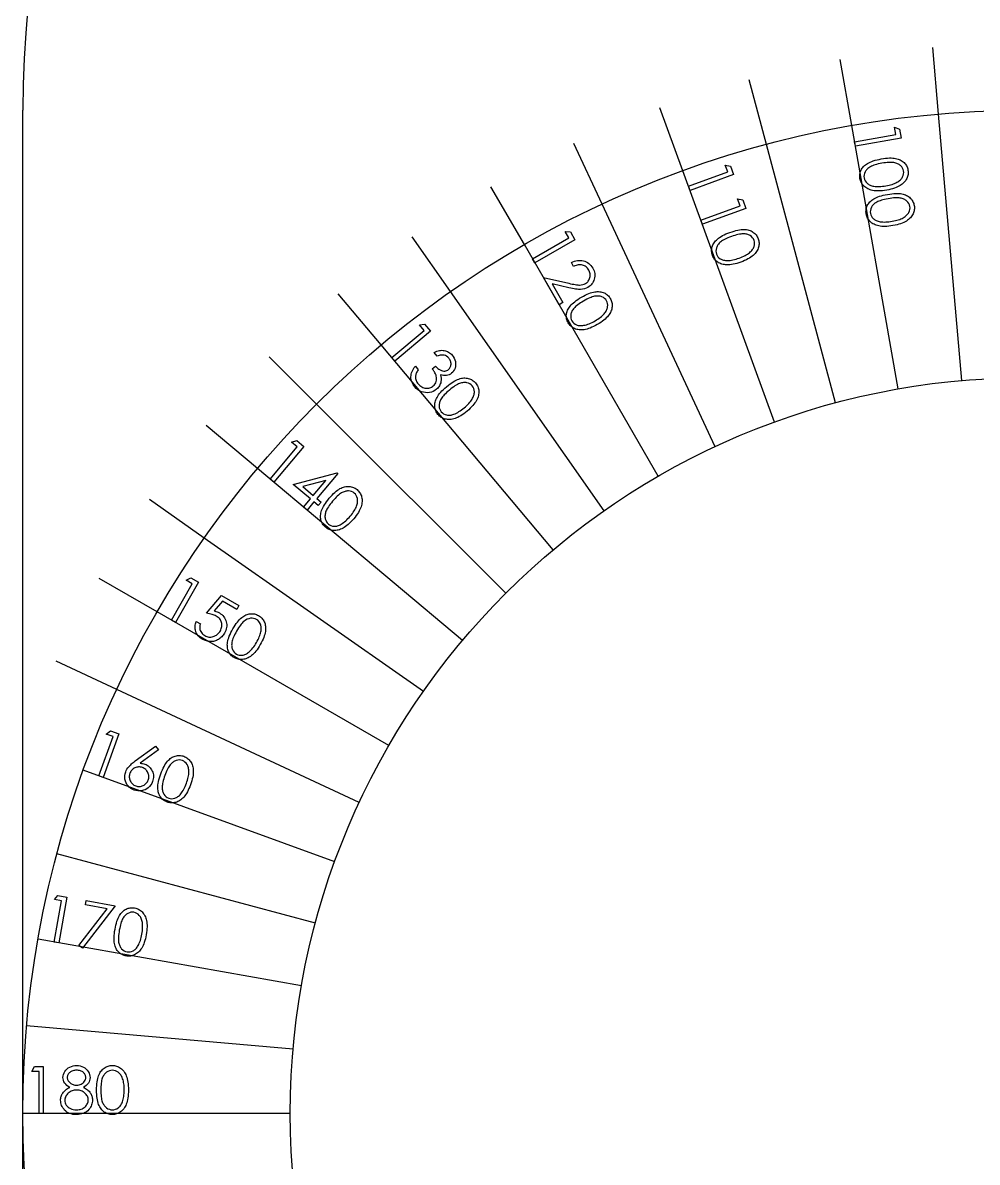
# Model space of a CAD drawing. Header units: millimetres. Extents: x 0 to 150, y -15 to 295.
# Drawn here: x 0 to 71.4, y 141.4 to 226.5 of the extents above; entities that cross this region are included whole.
import ezdxf

# ---------------------------------------------------------------- set-up
doc = ezdxf.new("R2010")
doc.units = ezdxf.units.MM

msp = doc.modelspace()

# ---------------------------------------------------------------- linework, layer by layer
at = {"color": 7, "linetype": 'Continuous'}
for p, q in [((68.463, 219.715), (68.028, 224.696)), ((61.976, 218.861), (61.108, 223.785)), ((55.589, 217.444), (54.294, 222.274)), ((49.348, 215.477), (47.638, 220.175)), ((70.206, 199.791), (68.463, 219.715)), ((65.449, 199.164), (61.976, 218.861)), ((43.304, 212.973), (41.191, 217.505)), ((60.765, 198.126), (55.589, 217.444)), ((56.189, 196.683), (49.348, 215.477)), ((37.5, 209.952), (35, 214.282)), ((51.756, 194.847), (43.304, 212.973)), ((31.982, 206.436), (29.114, 210.532)), ((47.5, 192.631), (37.5, 209.952)), ((26.791, 202.453), (23.577, 206.284)), ((43.453, 190.053), (31.982, 206.436)), ((39.647, 187.132), (26.791, 202.453)), ((21.967, 198.033), (18.431, 201.569)), ((36.109, 183.891), (21.967, 198.033)), ((17.547, 193.209), (13.716, 196.423)), ((32.868, 180.353), (17.547, 193.209)), ((13.564, 188.018), (9.468, 190.886)), ((29.947, 176.547), (13.564, 188.018)), ((10.048, 182.5), (5.718, 185)), ((27.369, 172.5), (10.048, 182.5)), ((7.027, 176.696), (2.495, 178.809)), ((25.153, 168.244), (7.027, 176.696)), ((23.317, 163.811), (4.523, 170.652)), ((21.874, 159.235), (2.556, 164.411)), ((20.836, 154.551), (1.139, 158.024)), ((20.209, 149.794), (0.285, 151.537)), ((20, 145), (0, 145))]:
    msp.add_line(p, q, dxfattribs=at)
at = {"color": 7, "linetype": 'Continuous', "lineweight": 25}
msp.add_line((0, 39.8), (0, 220), dxfattribs=at)
at = {"color": 7, "linetype": 'Continuous', "flags": 128}
for points in [[(65.548, 218.583), (65.666, 217.911), (65.666, 217.911), (62.25, 217.309), (62.25, 217.309), (62.19, 217.648), (62.19, 217.648), (65.272, 218.192), (65.272, 218.192), (65.178, 218.728), (65.178, 218.728), (65.548, 218.583)], [(64.178, 216.359), (64.343, 216.386), (64.498, 216.406), (64.645, 216.421), (64.784, 216.429), (64.913, 216.431), (65.033, 216.426), (65.145, 216.415), (65.248, 216.398), (65.344, 216.376), (65.436, 216.349), (65.523, 216.317), (65.604, 216.281), (65.68, 216.239), (65.752, 216.194), (65.818, 216.143), (65.88, 216.087), (65.937, 216.028), (65.987, 215.965), (66.033, 215.9), (66.072, 215.832), (66.107, 215.76), (66.135, 215.686), (66.158, 215.609), (66.175, 215.528), (66.175, 215.528), (66.186, 215.446), (66.192, 215.364), (66.191, 215.284), (66.183, 215.204), (66.169, 215.125), (66.149, 215.047), (66.123, 214.97), (66.09, 214.893), (66.05, 214.819), (66.005, 214.747), (65.952, 214.677), (65.893, 214.61), (65.827, 214.545), (65.755, 214.483), (65.675, 214.423), (65.59, 214.366), (65.497, 214.311), (65.394, 214.261), (65.283, 214.213), (65.162, 214.169), (65.032, 214.128), (64.894, 214.091), (64.746, 214.057), (64.589, 214.027), (64.589, 214.027), (64.432, 214.002), (64.282, 213.983), (64.139, 213.97), (64.004, 213.964), (63.876, 213.964), (63.756, 213.97), (63.643, 213.982), (63.537, 214.001), (63.437, 214.025), (63.343, 214.054), (63.254, 214.088), (63.171, 214.126), (63.092, 214.169), (63.019, 214.217), (62.95, 214.269), (62.887, 214.326), (62.83, 214.387), (62.778, 214.451), (62.731, 214.517), (62.691, 214.587), (62.656, 214.66), (62.628, 214.735), (62.604, 214.814), (62.587, 214.895), (62.587, 214.895), (62.576, 214.977), (62.57, 215.057), (62.572, 215.136), (62.579, 215.215), (62.593, 215.292), (62.612, 215.369), (62.638, 215.444), (62.67, 215.519), (62.709, 215.591), (62.754, 215.662), (62.806, 215.729), (62.864, 215.794), (62.928, 215.856), (62.998, 215.916), (63.076, 215.973), (63.159, 216.028), (63.251, 216.079), (63.353, 216.129), (63.465, 216.174), (63.587, 216.217), (63.72, 216.257), (63.862, 216.294), (64.015, 216.328), (64.178, 216.359)], [(52.909, 215.823), (53.142, 215.184), (53.142, 215.184), (49.886, 213.999), (49.886, 213.999), (49.769, 214.321), (49.769, 214.321), (52.705, 215.39), (52.705, 215.39), (52.519, 215.902), (52.519, 215.902), (52.909, 215.823)], [(64.228, 216.035), (64.087, 216.009), (63.957, 215.981), (63.836, 215.951), (63.724, 215.92), (63.622, 215.887), (63.529, 215.852), (63.445, 215.815), (63.371, 215.777), (63.304, 215.737), (63.242, 215.695), (63.185, 215.65), (63.133, 215.603), (63.086, 215.554), (63.044, 215.502), (63.008, 215.448), (62.975, 215.392), (62.926, 215.278), (62.898, 215.165), (62.888, 215.052), (62.898, 214.939), (62.898, 214.939), (62.927, 214.829), (62.974, 214.725), (63.039, 214.629), (63.123, 214.54), (63.171, 214.499), (63.223, 214.462), (63.28, 214.428), (63.341, 214.4), (63.405, 214.374), (63.475, 214.352), (63.547, 214.334), (63.625, 214.32), (63.625, 214.32), (63.724, 214.306), (63.827, 214.298), (63.933, 214.294), (64.044, 214.295), (64.158, 214.301), (64.277, 214.311), (64.399, 214.327), (64.526, 214.347), (64.526, 214.347), (64.651, 214.371), (64.77, 214.397), (64.883, 214.426), (64.989, 214.458), (65.089, 214.492), (65.182, 214.529), (65.269, 214.568), (65.349, 214.609), (65.424, 214.653), (65.492, 214.699), (65.554, 214.746), (65.61, 214.796), (65.661, 214.846), (65.705, 214.899), (65.743, 214.953), (65.775, 215.009), (65.824, 215.122), (65.853, 215.235), (65.863, 215.348), (65.852, 215.46), (65.852, 215.46), (65.823, 215.57), (65.776, 215.674), (65.709, 215.77), (65.625, 215.86), (65.576, 215.901), (65.523, 215.939), (65.466, 215.973), (65.406, 216.003), (65.341, 216.029), (65.272, 216.051), (65.199, 216.07), (65.123, 216.085), (65.04, 216.096), (64.949, 216.102), (64.849, 216.103), (64.741, 216.099), (64.626, 216.09), (64.501, 216.077), (64.368, 216.058), (64.228, 216.035)], [(53.83, 213.293), (54.062, 212.654), (54.062, 212.654), (50.807, 211.469), (50.807, 211.469), (50.69, 211.792), (50.69, 211.792), (53.626, 212.86), (53.626, 212.86), (53.44, 213.372), (53.44, 213.372), (53.83, 213.293)], [(64.645, 213.708), (64.81, 213.734), (64.966, 213.755), (65.113, 213.77), (65.251, 213.777), (65.38, 213.779), (65.501, 213.774), (65.613, 213.764), (65.716, 213.747), (65.812, 213.725), (65.903, 213.698), (65.99, 213.666), (66.071, 213.629), (66.148, 213.588), (66.219, 213.542), (66.286, 213.491), (66.348, 213.436), (66.404, 213.376), (66.455, 213.314), (66.5, 213.249), (66.54, 213.181), (66.574, 213.109), (66.603, 213.035), (66.625, 212.958), (66.643, 212.877), (66.643, 212.877), (66.654, 212.794), (66.66, 212.713), (66.658, 212.632), (66.65, 212.552), (66.636, 212.473), (66.617, 212.395), (66.59, 212.318), (66.557, 212.242), (66.518, 212.167), (66.472, 212.095), (66.42, 212.026), (66.36, 211.959), (66.294, 211.894), (66.222, 211.832), (66.143, 211.772), (66.057, 211.715), (65.964, 211.66), (65.862, 211.609), (65.75, 211.562), (65.63, 211.518), (65.5, 211.477), (65.361, 211.44), (65.213, 211.406), (65.056, 211.376), (65.056, 211.376), (64.899, 211.351), (64.749, 211.332), (64.607, 211.319), (64.471, 211.313), (64.344, 211.313), (64.223, 211.319), (64.11, 211.331), (64.004, 211.35), (63.905, 211.374), (63.811, 211.403), (63.722, 211.436), (63.638, 211.475), (63.56, 211.518), (63.486, 211.565), (63.418, 211.618), (63.355, 211.675), (63.297, 211.736), (63.245, 211.799), (63.199, 211.866), (63.159, 211.936), (63.124, 212.008), (63.095, 212.084), (63.072, 212.163), (63.054, 212.244), (63.054, 212.244), (63.043, 212.325), (63.038, 212.406), (63.039, 212.485), (63.046, 212.564), (63.06, 212.641), (63.08, 212.717), (63.106, 212.793), (63.138, 212.867), (63.176, 212.94), (63.222, 213.01), (63.273, 213.078), (63.331, 213.143), (63.395, 213.204), (63.466, 213.265), (63.543, 213.321), (63.627, 213.376), (63.718, 213.428), (63.82, 213.477), (63.932, 213.523), (64.055, 213.565), (64.187, 213.605), (64.33, 213.643), (64.483, 213.677), (64.645, 213.708)], [(64.695, 213.384), (64.555, 213.357), (64.424, 213.329), (64.303, 213.3), (64.192, 213.268), (64.089, 213.235), (63.996, 213.2), (63.913, 213.164), (63.838, 213.126), (63.772, 213.086), (63.709, 213.043), (63.653, 212.999), (63.601, 212.952), (63.554, 212.902), (63.512, 212.851), (63.475, 212.797), (63.443, 212.741), (63.394, 212.627), (63.365, 212.513), (63.355, 212.4), (63.365, 212.287), (63.365, 212.287), (63.394, 212.177), (63.441, 212.073), (63.507, 211.977), (63.59, 211.888), (63.638, 211.848), (63.69, 211.811), (63.747, 211.777), (63.808, 211.748), (63.873, 211.722), (63.942, 211.7), (64.015, 211.682), (64.093, 211.668), (64.093, 211.668), (64.192, 211.655), (64.294, 211.647), (64.401, 211.642), (64.511, 211.644), (64.626, 211.649), (64.744, 211.66), (64.867, 211.675), (64.993, 211.696), (64.993, 211.696), (65.119, 211.719), (65.238, 211.746), (65.351, 211.775), (65.456, 211.806), (65.557, 211.841), (65.65, 211.877), (65.736, 211.916), (65.817, 211.958), (65.891, 212.002), (65.959, 212.048), (66.022, 212.095), (66.078, 212.144), (66.128, 212.195), (66.172, 212.247), (66.21, 212.301), (66.242, 212.357), (66.292, 212.471), (66.32, 212.584), (66.33, 212.697), (66.32, 212.808), (66.32, 212.808), (66.29, 212.918), (66.243, 213.022), (66.177, 213.119), (66.092, 213.209), (66.043, 213.25), (65.991, 213.288), (65.934, 213.321), (65.874, 213.352), (65.808, 213.378), (65.74, 213.4), (65.667, 213.419), (65.59, 213.434), (65.508, 213.444), (65.417, 213.45), (65.317, 213.451), (65.209, 213.448), (65.093, 213.439), (64.969, 213.425), (64.836, 213.407), (64.695, 213.384)], [(40.943, 210.911), (41.283, 210.322), (41.283, 210.322), (38.286, 208.591), (38.286, 208.591), (38.114, 208.888), (38.114, 208.888), (40.818, 210.45), (40.818, 210.45), (40.547, 210.921), (40.547, 210.921), (40.943, 210.911)], [(52.869, 210.866), (53.026, 210.92), (53.176, 210.967), (53.318, 211.007), (53.453, 211.039), (53.58, 211.063), (53.699, 211.08), (53.81, 211.088), (53.915, 211.089), (54.014, 211.084), (54.108, 211.073), (54.199, 211.057), (54.285, 211.035), (54.368, 211.008), (54.446, 210.975), (54.52, 210.937), (54.591, 210.893), (54.656, 210.845), (54.717, 210.792), (54.773, 210.736), (54.824, 210.676), (54.87, 210.611), (54.911, 210.543), (54.947, 210.471), (54.978, 210.395), (54.978, 210.395), (55.004, 210.316), (55.022, 210.236), (55.036, 210.157), (55.042, 210.077), (55.042, 209.996), (55.036, 209.916), (55.022, 209.836), (55.004, 209.755), (54.978, 209.675), (54.945, 209.596), (54.905, 209.518), (54.859, 209.443), (54.805, 209.367), (54.745, 209.293), (54.678, 209.221), (54.603, 209.149), (54.52, 209.08), (54.429, 209.012), (54.328, 208.946), (54.217, 208.882), (54.096, 208.82), (53.966, 208.76), (53.826, 208.701), (53.678, 208.644), (53.678, 208.644), (53.528, 208.592), (53.383, 208.547), (53.246, 208.51), (53.114, 208.48), (52.988, 208.457), (52.869, 208.443), (52.755, 208.435), (52.648, 208.435), (52.546, 208.441), (52.448, 208.454), (52.355, 208.471), (52.266, 208.495), (52.181, 208.523), (52.1, 208.557), (52.024, 208.597), (51.952, 208.642), (51.885, 208.692), (51.823, 208.746), (51.766, 208.803), (51.715, 208.865), (51.668, 208.93), (51.626, 208.999), (51.59, 209.073), (51.558, 209.15), (51.558, 209.15), (51.533, 209.228), (51.514, 209.306), (51.501, 209.384), (51.495, 209.463), (51.495, 209.541), (51.501, 209.62), (51.514, 209.699), (51.533, 209.778), (51.559, 209.855), (51.591, 209.933), (51.63, 210.008), (51.676, 210.082), (51.728, 210.154), (51.787, 210.225), (51.853, 210.295), (51.926, 210.363), (52.007, 210.43), (52.099, 210.496), (52.201, 210.56), (52.314, 210.624), (52.437, 210.686), (52.571, 210.747), (52.714, 210.807), (52.869, 210.866)], [(52.974, 210.555), (52.841, 210.505), (52.717, 210.455), (52.604, 210.404), (52.499, 210.355), (52.404, 210.304), (52.319, 210.254), (52.243, 210.204), (52.177, 210.153), (52.118, 210.102), (52.064, 210.05), (52.016, 209.996), (51.973, 209.941), (51.936, 209.884), (51.904, 209.827), (51.877, 209.767), (51.855, 209.706), (51.827, 209.586), (51.818, 209.468), (51.827, 209.356), (51.857, 209.246), (51.857, 209.246), (51.905, 209.143), (51.968, 209.05), (52.049, 208.966), (52.146, 208.893), (52.201, 208.861), (52.259, 208.834), (52.32, 208.811), (52.386, 208.793), (52.454, 208.779), (52.525, 208.769), (52.6, 208.765), (52.679, 208.764), (52.679, 208.764), (52.778, 208.768), (52.881, 208.777), (52.986, 208.792), (53.095, 208.812), (53.207, 208.837), (53.321, 208.868), (53.439, 208.905), (53.559, 208.947), (53.559, 208.947), (53.678, 208.992), (53.791, 209.039), (53.897, 209.087), (53.996, 209.137), (54.089, 209.187), (54.174, 209.239), (54.253, 209.293), (54.324, 209.348), (54.389, 209.404), (54.449, 209.46), (54.502, 209.518), (54.549, 209.576), (54.589, 209.634), (54.624, 209.694), (54.652, 209.753), (54.673, 209.814), (54.701, 209.935), (54.711, 210.051), (54.701, 210.163), (54.672, 210.271), (54.672, 210.271), (54.624, 210.374), (54.559, 210.468), (54.477, 210.552), (54.378, 210.625), (54.323, 210.658), (54.265, 210.685), (54.203, 210.709), (54.138, 210.728), (54.07, 210.742), (53.998, 210.752), (53.923, 210.758), (53.845, 210.759), (53.762, 210.756), (53.671, 210.745), (53.573, 210.729), (53.468, 210.707), (53.356, 210.678), (53.236, 210.644), (53.108, 210.602), (52.974, 210.555)], [(41.183, 208.326), (41.017, 208.613), (41.017, 208.613), (41.13, 208.668), (41.243, 208.713), (41.355, 208.746), (41.468, 208.767), (41.581, 208.776), (41.693, 208.775), (41.806, 208.762), (41.918, 208.738), (42.027, 208.704), (42.13, 208.659), (42.226, 208.607), (42.315, 208.544), (42.399, 208.472), (42.475, 208.391), (42.545, 208.3), (42.609, 208.201), (42.609, 208.201), (42.663, 208.098), (42.706, 207.994), (42.737, 207.891), (42.758, 207.788), (42.768, 207.685), (42.765, 207.582), (42.753, 207.479), (42.728, 207.377), (42.695, 207.277), (42.653, 207.184), (42.605, 207.098), (42.548, 207.017), (42.484, 206.943), (42.413, 206.875), (42.334, 206.813), (42.247, 206.758), (42.247, 206.758), (42.117, 206.693), (41.982, 206.646), (41.842, 206.616), (41.698, 206.604), (41.62, 206.604), (41.533, 206.609), (41.437, 206.618), (41.332, 206.632), (41.217, 206.65), (41.094, 206.672), (40.961, 206.7), (40.82, 206.731), (40.82, 206.731), (39.584, 207.012), (39.584, 207.012), (40.383, 205.628), (40.383, 205.628), (40.093, 205.46), (40.093, 205.46), (38.918, 207.496), (38.918, 207.496), (40.816, 207.065), (40.816, 207.065), (40.954, 207.033), (41.083, 207.007), (41.2, 206.984), (41.307, 206.965), (41.404, 206.95), (41.49, 206.94), (41.566, 206.933), (41.631, 206.931), (41.749, 206.938), (41.862, 206.96), (41.97, 206.996), (42.072, 207.046), (42.072, 207.046), (42.132, 207.085), (42.187, 207.128), (42.237, 207.176), (42.28, 207.229), (42.318, 207.286), (42.35, 207.348), (42.377, 207.415), (42.398, 207.486), (42.413, 207.559), (42.42, 207.632), (42.42, 207.703), (42.414, 207.775), (42.399, 207.845), (42.378, 207.915), (42.35, 207.983), (42.314, 208.052), (42.314, 208.052), (42.27, 208.121), (42.222, 208.183), (42.17, 208.239), (42.114, 208.288), (42.053, 208.33), (41.989, 208.366), (41.919, 208.396), (41.846, 208.419), (41.77, 208.435), (41.692, 208.443), (41.611, 208.443), (41.53, 208.436), (41.446, 208.42), (41.36, 208.396), (41.273, 208.365), (41.183, 208.326)], [(41.766, 206.021), (41.911, 206.103), (42.051, 206.175), (42.183, 206.238), (42.31, 206.293), (42.432, 206.339), (42.546, 206.375), (42.655, 206.403), (42.757, 206.423), (42.855, 206.435), (42.95, 206.441), (43.042, 206.441), (43.131, 206.434), (43.216, 206.422), (43.299, 206.403), (43.379, 206.378), (43.456, 206.347), (43.529, 206.311), (43.598, 206.27), (43.663, 206.224), (43.724, 206.174), (43.78, 206.118), (43.832, 206.059), (43.88, 205.993), (43.924, 205.924), (43.924, 205.924), (43.962, 205.85), (43.995, 205.776), (44.021, 205.7), (44.041, 205.622), (44.055, 205.543), (44.062, 205.463), (44.064, 205.382), (44.059, 205.299), (44.048, 205.216), (44.029, 205.133), (44.004, 205.05), (43.971, 204.966), (43.931, 204.883), (43.885, 204.8), (43.831, 204.717), (43.771, 204.634), (43.702, 204.551), (43.623, 204.468), (43.535, 204.386), (43.437, 204.304), (43.329, 204.221), (43.211, 204.139), (43.084, 204.058), (42.948, 203.975), (42.948, 203.975), (42.809, 203.898), (42.675, 203.829), (42.546, 203.769), (42.421, 203.717), (42.302, 203.673), (42.187, 203.638), (42.076, 203.61), (41.971, 203.592), (41.869, 203.581), (41.771, 203.576), (41.677, 203.577), (41.585, 203.584), (41.496, 203.598), (41.411, 203.617), (41.329, 203.642), (41.25, 203.675), (41.175, 203.712), (41.105, 203.754), (41.039, 203.801), (40.978, 203.853), (40.92, 203.909), (40.867, 203.97), (40.819, 204.036), (40.775, 204.106), (40.775, 204.106), (40.736, 204.178), (40.704, 204.252), (40.678, 204.327), (40.659, 204.403), (40.645, 204.48), (40.637, 204.558), (40.635, 204.638), (40.64, 204.719), (40.652, 204.8), (40.67, 204.881), (40.696, 204.962), (40.728, 205.043), (40.767, 205.123), (40.813, 205.203), (40.865, 205.283), (40.925, 205.362), (40.994, 205.442), (41.072, 205.523), (41.162, 205.604), (41.262, 205.686), (41.372, 205.769), (41.493, 205.852), (41.625, 205.937), (41.766, 206.021)], [(41.923, 205.734), (41.801, 205.662), (41.689, 205.591), (41.585, 205.522), (41.491, 205.454), (41.407, 205.388), (41.332, 205.324), (41.266, 205.261), (41.209, 205.2), (41.16, 205.14), (41.116, 205.079), (41.079, 205.018), (41.046, 204.956), (41.019, 204.894), (40.997, 204.832), (40.98, 204.768), (40.97, 204.705), (40.963, 204.581), (40.974, 204.464), (41.004, 204.355), (41.052, 204.252), (41.052, 204.252), (41.116, 204.159), (41.196, 204.079), (41.29, 204.011), (41.398, 203.955), (41.458, 203.933), (41.52, 203.917), (41.584, 203.905), (41.651, 203.898), (41.72, 203.896), (41.792, 203.899), (41.867, 203.907), (41.944, 203.92), (41.944, 203.92), (42.042, 203.941), (42.141, 203.968), (42.242, 204.001), (42.345, 204.04), (42.451, 204.084), (42.559, 204.135), (42.668, 204.191), (42.779, 204.252), (42.779, 204.252), (42.89, 204.318), (42.992, 204.384), (43.088, 204.449), (43.177, 204.515), (43.258, 204.581), (43.333, 204.648), (43.401, 204.714), (43.462, 204.78), (43.517, 204.847), (43.565, 204.913), (43.607, 204.978), (43.643, 205.043), (43.673, 205.109), (43.697, 205.172), (43.713, 205.236), (43.725, 205.3), (43.732, 205.423), (43.72, 205.539), (43.692, 205.648), (43.644, 205.749), (43.644, 205.749), (43.579, 205.843), (43.499, 205.924), (43.403, 205.992), (43.293, 206.047), (43.234, 206.07), (43.171, 206.087), (43.106, 206.099), (43.039, 206.106), (42.969, 206.109), (42.897, 206.106), (42.823, 206.099), (42.746, 206.087), (42.664, 206.068), (42.577, 206.042), (42.484, 206.009), (42.384, 205.969), (42.278, 205.922), (42.166, 205.866), (42.047, 205.804), (41.923, 205.734)], [(30.044, 204.008), (30.485, 203.483), (30.485, 203.483), (27.81, 201.238), (27.81, 201.238), (27.587, 201.504), (27.587, 201.504), (30.001, 203.529), (30.001, 203.529), (29.648, 203.949), (29.648, 203.949), (30.044, 204.008)], [(30.99, 201.622), (30.761, 201.895), (30.761, 201.895), (30.858, 201.942), (30.955, 201.98), (31.05, 202.01), (31.145, 202.032), (31.238, 202.046), (31.33, 202.05), (31.42, 202.048), (31.51, 202.036), (31.597, 202.018), (31.68, 201.992), (31.76, 201.959), (31.836, 201.919), (31.909, 201.872), (31.979, 201.818), (32.044, 201.756), (32.106, 201.688), (32.106, 201.688), (32.186, 201.58), (32.252, 201.466), (32.302, 201.345), (32.338, 201.218), (32.357, 201.089), (32.361, 200.963), (32.346, 200.841), (32.315, 200.722), (32.27, 200.61), (32.212, 200.509), (32.143, 200.418), (32.061, 200.339), (32.061, 200.339), (31.972, 200.274), (31.879, 200.223), (31.781, 200.187), (31.679, 200.165), (31.572, 200.157), (31.461, 200.165), (31.346, 200.187), (31.225, 200.223), (31.225, 200.223), (31.259, 200.095), (31.276, 199.967), (31.277, 199.841), (31.261, 199.714), (31.261, 199.714), (31.241, 199.628), (31.215, 199.546), (31.184, 199.468), (31.146, 199.395), (31.101, 199.325), (31.05, 199.259), (30.994, 199.198), (30.931, 199.141), (30.931, 199.141), (30.812, 199.054), (30.684, 198.984), (30.545, 198.931), (30.396, 198.896), (30.244, 198.88), (30.095, 198.885), (29.948, 198.91), (29.802, 198.956), (29.664, 199.021), (29.534, 199.104), (29.413, 199.205), (29.301, 199.324), (29.301, 199.324), (29.233, 199.411), (29.175, 199.5), (29.125, 199.591), (29.085, 199.683), (29.054, 199.777), (29.033, 199.873), (29.02, 199.97), (29.017, 200.068), (29.023, 200.168), (29.04, 200.268), (29.066, 200.366), (29.102, 200.466), (29.149, 200.565), (29.205, 200.664), (29.272, 200.763), (29.348, 200.861), (29.348, 200.861), (29.568, 200.6), (29.568, 200.6), (29.52, 200.529), (29.479, 200.46), (29.443, 200.392), (29.414, 200.327), (29.391, 200.264), (29.373, 200.202), (29.362, 200.143), (29.357, 200.085), (29.357, 200.085), (29.359, 200.014), (29.367, 199.943), (29.382, 199.873), (29.405, 199.805), (29.434, 199.737), (29.47, 199.67), (29.514, 199.604), (29.564, 199.54), (29.564, 199.54), (29.626, 199.471), (29.691, 199.411), (29.758, 199.358), (29.828, 199.314), (29.901, 199.278), (29.975, 199.25), (30.052, 199.231), (30.131, 199.219), (30.211, 199.215), (30.287, 199.218), (30.361, 199.228), (30.432, 199.246), (30.5, 199.271), (30.566, 199.302), (30.628, 199.341), (30.689, 199.386), (30.689, 199.386), (30.761, 199.456), (30.821, 199.536), (30.87, 199.623), (30.907, 199.72), (30.931, 199.822), (30.94, 199.923), (30.934, 200.026), (30.914, 200.128), (30.897, 200.181), (30.874, 200.239), (30.846, 200.299), (30.811, 200.364), (30.771, 200.432), (30.725, 200.504), (30.673, 200.58), (30.614, 200.659), (30.614, 200.659), (30.86, 200.865), (30.86, 200.865), (30.939, 200.779), (31.023, 200.703), (31.111, 200.638), (31.205, 200.584), (31.298, 200.543), (31.388, 200.516), (31.473, 200.503), (31.553, 200.504), (31.63, 200.517), (31.701, 200.541), (31.767, 200.575), (31.829, 200.619), (31.829, 200.619), (31.87, 200.657), (31.906, 200.698), (31.937, 200.743), (31.963, 200.79), (31.983, 200.84), (31.998, 200.894), (32.009, 200.951), (32.014, 201.011), (32.014, 201.072), (32.007, 201.132), (31.995, 201.191), (31.977, 201.248), (31.954, 201.305), (31.923, 201.361), (31.888, 201.416), (31.846, 201.469), (31.846, 201.469), (31.77, 201.548), (31.686, 201.61), (31.595, 201.656), (31.498, 201.687), (31.446, 201.695), (31.391, 201.699), (31.332, 201.698), (31.27, 201.693), (31.205, 201.682), (31.137, 201.667), (31.065, 201.647), (30.99, 201.622)], [(31.688, 199.331), (31.818, 199.437), (31.944, 199.534), (32.064, 199.62), (32.181, 199.697), (32.293, 199.764), (32.4, 199.82), (32.503, 199.867), (32.602, 199.905), (32.697, 199.933), (32.79, 199.956), (32.881, 199.972), (32.971, 199.981), (33.058, 199.983), (33.144, 199.98), (33.228, 199.969), (33.309, 199.952), (33.388, 199.928), (33.464, 199.9), (33.536, 199.865), (33.606, 199.826), (33.671, 199.781), (33.733, 199.73), (33.792, 199.675), (33.847, 199.613), (33.847, 199.613), (33.899, 199.547), (33.944, 199.478), (33.984, 199.407), (34.018, 199.334), (34.045, 199.257), (34.067, 199.18), (34.082, 199.099), (34.092, 199.016), (34.096, 198.931), (34.092, 198.845), (34.081, 198.758), (34.063, 198.669), (34.039, 198.579), (34.007, 198.489), (33.968, 198.397), (33.922, 198.304), (33.868, 198.209), (33.805, 198.114), (33.731, 198.016), (33.648, 197.917), (33.556, 197.817), (33.453, 197.714), (33.341, 197.611), (33.22, 197.505), (33.22, 197.505), (33.096, 197.404), (32.975, 197.313), (32.857, 197.23), (32.742, 197.156), (32.631, 197.092), (32.523, 197.037), (32.418, 196.991), (32.316, 196.954), (32.217, 196.925), (32.121, 196.902), (32.026, 196.887), (31.934, 196.878), (31.844, 196.876), (31.756, 196.881), (31.67, 196.892), (31.586, 196.909), (31.506, 196.933), (31.429, 196.963), (31.354, 196.998), (31.284, 197.038), (31.218, 197.085), (31.154, 197.136), (31.094, 197.193), (31.038, 197.255), (31.038, 197.255), (30.987, 197.32), (30.942, 197.388), (30.903, 197.458), (30.87, 197.53), (30.843, 197.604), (30.822, 197.681), (30.807, 197.759), (30.798, 197.84), (30.795, 197.923), (30.799, 198.007), (30.809, 198.092), (30.828, 198.178), (30.852, 198.265), (30.884, 198.352), (30.922, 198.441), (30.967, 198.53), (31.021, 198.622), (31.086, 198.715), (31.16, 198.812), (31.246, 198.911), (31.34, 199.012), (31.446, 199.116), (31.562, 199.222), (31.688, 199.331)], [(31.895, 199.074), (31.786, 198.981), (31.687, 198.891), (31.595, 198.804), (31.514, 198.72), (31.441, 198.64), (31.378, 198.563), (31.323, 198.49), (31.278, 198.419), (31.239, 198.35), (31.207, 198.282), (31.18, 198.215), (31.158, 198.148), (31.142, 198.081), (31.131, 198.015), (31.126, 197.95), (31.126, 197.885), (31.141, 197.761), (31.173, 197.646), (31.222, 197.543), (31.288, 197.449), (31.288, 197.449), (31.368, 197.368), (31.462, 197.302), (31.567, 197.251), (31.684, 197.215), (31.746, 197.204), (31.811, 197.198), (31.877, 197.198), (31.945, 197.202), (32.014, 197.212), (32.085, 197.228), (32.158, 197.249), (32.232, 197.275), (32.232, 197.275), (32.325, 197.313), (32.419, 197.357), (32.514, 197.408), (32.61, 197.465), (32.707, 197.527), (32.805, 197.596), (32.904, 197.671), (33.004, 197.752), (33.004, 197.752), (33.101, 197.836), (33.192, 197.92), (33.275, 198.002), (33.352, 198.082), (33.422, 198.162), (33.484, 198.242), (33.54, 198.319), (33.589, 198.396), (33.632, 198.472), (33.669, 198.545), (33.699, 198.618), (33.723, 198.689), (33.742, 198.758), (33.753, 198.826), (33.759, 198.893), (33.759, 198.958), (33.744, 199.081), (33.714, 199.195), (33.665, 199.297), (33.601, 199.39), (33.601, 199.39), (33.519, 199.471), (33.425, 199.538), (33.32, 199.588), (33.2, 199.624), (33.137, 199.635), (33.072, 199.642), (33.005, 199.643), (32.937, 199.639), (32.868, 199.629), (32.796, 199.614), (32.724, 199.593), (32.649, 199.568), (32.572, 199.536), (32.489, 199.495), (32.402, 199.446), (32.311, 199.389), (32.214, 199.323), (32.112, 199.248), (32.006, 199.166), (31.895, 199.074)], [(20.48, 195.305), (21.006, 194.864), (21.006, 194.864), (18.762, 192.19), (18.762, 192.19), (18.496, 192.413), (18.496, 192.413), (20.521, 194.826), (20.521, 194.826), (20.101, 195.179), (20.101, 195.179), (20.48, 195.305)], [(23.496, 192.89), (23.551, 192.844), (23.551, 192.844), (21.987, 190.981), (21.987, 190.981), (22.31, 190.709), (22.31, 190.709), (22.095, 190.453), (22.095, 190.453), (21.771, 190.724), (21.771, 190.724), (21.25, 190.102), (21.25, 190.102), (20.982, 190.327), (20.982, 190.327), (21.504, 190.948), (21.504, 190.948), (20.225, 192.021), (20.225, 192.021), (23.496, 192.89)], [(21.719, 191.205), (22.654, 192.32), (22.654, 192.32), (20.931, 191.866), (20.931, 191.866), (21.719, 191.205)], [(22.911, 190.985), (23.021, 191.112), (23.128, 191.229), (23.232, 191.335), (23.334, 191.43), (23.432, 191.515), (23.528, 191.59), (23.621, 191.654), (23.712, 191.708), (23.8, 191.752), (23.888, 191.791), (23.975, 191.823), (24.062, 191.847), (24.148, 191.865), (24.233, 191.875), (24.317, 191.879), (24.4, 191.877), (24.482, 191.867), (24.562, 191.853), (24.639, 191.832), (24.714, 191.804), (24.786, 191.771), (24.856, 191.733), (24.924, 191.688), (24.989, 191.637), (24.989, 191.637), (25.052, 191.581), (25.108, 191.521), (25.16, 191.458), (25.206, 191.391), (25.246, 191.321), (25.281, 191.248), (25.31, 191.171), (25.334, 191.091), (25.352, 191.009), (25.363, 190.923), (25.368, 190.835), (25.366, 190.746), (25.357, 190.653), (25.341, 190.558), (25.319, 190.461), (25.29, 190.361), (25.253, 190.259), (25.207, 190.153), (25.152, 190.044), (25.087, 189.933), (25.014, 189.817), (24.93, 189.699), (24.838, 189.578), (24.737, 189.453), (24.737, 189.453), (24.632, 189.331), (24.529, 189.22), (24.428, 189.118), (24.327, 189.026), (24.229, 188.943), (24.132, 188.87), (24.037, 188.806), (23.943, 188.752), (23.851, 188.707), (23.759, 188.668), (23.669, 188.637), (23.58, 188.612), (23.492, 188.594), (23.404, 188.583), (23.317, 188.579), (23.232, 188.583), (23.148, 188.592), (23.067, 188.608), (22.988, 188.63), (22.912, 188.657), (22.837, 188.691), (22.767, 188.731), (22.698, 188.776), (22.631, 188.827), (22.631, 188.827), (22.57, 188.883), (22.514, 188.942), (22.464, 189.003), (22.418, 189.069), (22.379, 189.137), (22.345, 189.209), (22.316, 189.284), (22.293, 189.362), (22.276, 189.444), (22.265, 189.526), (22.261, 189.612), (22.264, 189.7), (22.274, 189.789), (22.289, 189.88), (22.312, 189.974), (22.341, 190.07), (22.378, 190.17), (22.425, 190.274), (22.482, 190.382), (22.549, 190.494), (22.624, 190.61), (22.711, 190.731), (22.806, 190.856), (22.911, 190.985)], [(23.159, 190.768), (23.068, 190.657), (22.986, 190.551), (22.912, 190.45), (22.846, 190.354), (22.788, 190.262), (22.739, 190.175), (22.698, 190.092), (22.666, 190.015), (22.64, 189.941), (22.619, 189.868), (22.605, 189.797), (22.595, 189.727), (22.591, 189.659), (22.591, 189.592), (22.598, 189.526), (22.61, 189.463), (22.646, 189.343), (22.697, 189.236), (22.763, 189.142), (22.844, 189.062), (22.844, 189.062), (22.938, 188.996), (23.041, 188.947), (23.153, 188.914), (23.275, 188.9), (23.339, 188.9), (23.403, 188.905), (23.468, 188.916), (23.534, 188.933), (23.6, 188.955), (23.668, 188.983), (23.736, 189.016), (23.804, 189.055), (23.804, 189.055), (23.889, 189.108), (23.974, 189.168), (24.059, 189.235), (24.144, 189.307), (24.229, 189.385), (24.313, 189.47), (24.397, 189.561), (24.482, 189.659), (24.482, 189.659), (24.563, 189.758), (24.638, 189.856), (24.706, 189.951), (24.768, 190.044), (24.822, 190.135), (24.871, 190.223), (24.912, 190.31), (24.947, 190.394), (24.976, 190.476), (24.999, 190.555), (25.017, 190.631), (25.028, 190.706), (25.034, 190.777), (25.034, 190.847), (25.028, 190.913), (25.017, 190.977), (24.981, 191.096), (24.93, 191.202), (24.864, 191.295), (24.785, 191.375), (24.785, 191.375), (24.691, 191.441), (24.587, 191.49), (24.473, 191.522), (24.35, 191.536), (24.285, 191.536), (24.221, 191.532), (24.155, 191.521), (24.089, 191.505), (24.022, 191.483), (23.954, 191.456), (23.886, 191.423), (23.817, 191.385), (23.746, 191.34), (23.673, 191.285), (23.595, 191.222), (23.515, 191.149), (23.431, 191.068), (23.344, 190.977), (23.253, 190.877), (23.159, 190.768)], [(12.551, 185.051), (13.14, 184.711), (13.14, 184.711), (11.409, 181.714), (11.409, 181.714), (11.112, 181.886), (11.112, 181.886), (12.674, 184.59), (12.674, 184.59), (12.203, 184.861), (12.203, 184.861), (12.551, 185.051)], [(16.163, 182.966), (15.998, 182.681), (15.998, 182.681), (14.93, 183.297), (14.93, 183.297), (14.31, 182.567), (14.31, 182.567), (14.42, 182.536), (14.52, 182.501), (14.612, 182.463), (14.695, 182.42), (14.695, 182.42), (14.793, 182.358), (14.881, 182.29), (14.96, 182.215), (15.029, 182.135), (15.09, 182.049), (15.14, 181.957), (15.181, 181.859), (15.212, 181.755), (15.233, 181.649), (15.244, 181.542), (15.243, 181.435), (15.231, 181.328), (15.208, 181.221), (15.174, 181.114), (15.129, 181.007), (15.073, 180.9), (15.073, 180.9), (15.029, 180.829), (14.981, 180.761), (14.93, 180.697), (14.875, 180.636), (14.818, 180.58), (14.756, 180.528), (14.691, 180.481), (14.623, 180.437), (14.553, 180.397), (14.482, 180.364), (14.409, 180.335), (14.337, 180.312), (14.263, 180.294), (14.188, 180.281), (14.112, 180.274), (14.035, 180.272), (13.881, 180.284), (13.727, 180.319), (13.573, 180.374), (13.42, 180.452), (13.42, 180.452), (13.333, 180.507), (13.253, 180.567), (13.181, 180.632), (13.117, 180.702), (13.059, 180.777), (13.01, 180.857), (12.968, 180.941), (12.934, 181.03), (12.908, 181.123), (12.89, 181.216), (12.882, 181.309), (12.882, 181.403), (12.89, 181.497), (12.908, 181.591), (12.934, 181.687), (12.968, 181.782), (12.968, 181.782), (13.276, 181.604), (13.276, 181.604), (13.248, 181.51), (13.232, 181.42), (13.225, 181.335), (13.23, 181.256), (13.246, 181.178), (13.27, 181.103), (13.305, 181.028), (13.349, 180.954), (13.403, 180.885), (13.462, 180.823), (13.527, 180.768), (13.6, 180.721), (13.6, 180.721), (13.675, 180.683), (13.75, 180.653), (13.828, 180.632), (13.907, 180.618), (13.987, 180.614), (14.069, 180.618), (14.152, 180.631), (14.236, 180.652), (14.319, 180.681), (14.398, 180.718), (14.472, 180.761), (14.541, 180.813), (14.606, 180.871), (14.665, 180.937), (14.721, 181.01), (14.772, 181.091), (14.772, 181.091), (14.812, 181.166), (14.843, 181.242), (14.867, 181.318), (14.883, 181.394), (14.89, 181.469), (14.89, 181.544), (14.882, 181.619), (14.865, 181.694), (14.841, 181.767), (14.809, 181.837), (14.771, 181.903), (14.724, 181.965), (14.67, 182.024), (14.609, 182.079), (14.54, 182.131), (14.463, 182.178), (14.463, 182.178), (14.394, 182.215), (14.318, 182.249), (14.236, 182.28), (14.147, 182.308), (14.052, 182.332), (13.951, 182.354), (13.843, 182.373), (13.729, 182.389), (13.729, 182.389), (14.864, 183.716), (14.864, 183.716), (16.163, 182.966)], [(15.709, 181.229), (15.794, 181.372), (15.879, 181.504), (15.961, 181.626), (16.044, 181.736), (16.125, 181.836), (16.207, 181.926), (16.286, 182.004), (16.365, 182.072), (16.444, 182.131), (16.524, 182.184), (16.604, 182.229), (16.684, 182.269), (16.764, 182.3), (16.846, 182.325), (16.927, 182.344), (17.009, 182.356), (17.09, 182.36), (17.171, 182.36), (17.249, 182.352), (17.327, 182.339), (17.404, 182.319), (17.479, 182.293), (17.553, 182.261), (17.625, 182.222), (17.625, 182.222), (17.695, 182.178), (17.761, 182.13), (17.822, 182.077), (17.878, 182.02), (17.929, 181.959), (17.976, 181.894), (18.018, 181.824), (18.055, 181.75), (18.087, 181.672), (18.112, 181.591), (18.132, 181.506), (18.145, 181.417), (18.152, 181.326), (18.154, 181.231), (18.149, 181.132), (18.138, 181.03), (18.119, 180.923), (18.093, 180.812), (18.058, 180.697), (18.014, 180.576), (17.962, 180.451), (17.901, 180.322), (17.832, 180.187), (17.755, 180.047), (17.755, 180.047), (17.674, 179.911), (17.592, 179.785), (17.51, 179.667), (17.428, 179.56), (17.346, 179.463), (17.264, 179.374), (17.182, 179.296), (17.1, 179.227), (17.018, 179.167), (16.935, 179.113), (16.853, 179.067), (16.769, 179.027), (16.686, 178.994), (16.602, 178.968), (16.519, 178.95), (16.435, 178.938), (16.351, 178.933), (16.269, 178.935), (16.189, 178.943), (16.109, 178.956), (16.032, 178.976), (15.956, 179.002), (15.881, 179.035), (15.807, 179.074), (15.807, 179.074), (15.738, 179.117), (15.673, 179.165), (15.613, 179.217), (15.558, 179.273), (15.507, 179.333), (15.462, 179.397), (15.421, 179.466), (15.384, 179.538), (15.354, 179.614), (15.329, 179.693), (15.311, 179.776), (15.298, 179.862), (15.292, 179.951), (15.291, 180.044), (15.297, 180.139), (15.309, 180.238), (15.328, 180.341), (15.356, 180.451), (15.393, 180.566), (15.438, 180.687), (15.493, 180.814), (15.556, 180.946), (15.628, 181.084), (15.709, 181.229)], [(15.988, 181.059), (15.919, 180.936), (15.856, 180.818), (15.802, 180.707), (15.754, 180.601), (15.713, 180.501), (15.68, 180.408), (15.654, 180.321), (15.636, 180.24), (15.624, 180.162), (15.616, 180.088), (15.614, 180.016), (15.616, 179.947), (15.624, 179.879), (15.637, 179.814), (15.654, 179.751), (15.676, 179.691), (15.732, 179.58), (15.8, 179.484), (15.881, 179.404), (15.973, 179.339), (15.973, 179.339), (16.076, 179.291), (16.186, 179.261), (16.301, 179.249), (16.422, 179.255), (16.484, 179.266), (16.546, 179.283), (16.608, 179.304), (16.67, 179.332), (16.731, 179.365), (16.792, 179.404), (16.853, 179.449), (16.913, 179.498), (16.913, 179.498), (16.986, 179.565), (17.059, 179.638), (17.13, 179.717), (17.201, 179.802), (17.27, 179.893), (17.338, 179.99), (17.404, 180.094), (17.47, 180.203), (17.47, 180.203), (17.532, 180.315), (17.589, 180.423), (17.638, 180.528), (17.683, 180.629), (17.721, 180.728), (17.753, 180.822), (17.778, 180.913), (17.798, 181.002), (17.812, 181.087), (17.821, 181.168), (17.824, 181.246), (17.823, 181.32), (17.816, 181.391), (17.804, 181.459), (17.787, 181.523), (17.765, 181.583), (17.709, 181.693), (17.642, 181.788), (17.562, 181.868), (17.47, 181.931), (17.47, 181.931), (17.367, 181.98), (17.257, 182.01), (17.141, 182.022), (17.018, 182.015), (16.892, 181.987), (16.768, 181.939), (16.645, 181.868), (16.524, 181.776), (16.463, 181.72), (16.4, 181.654), (16.335, 181.578), (16.269, 181.493), (16.201, 181.399), (16.132, 181.295), (16.061, 181.182), (15.988, 181.059)], [(6.546, 173.602), (7.186, 173.369), (7.186, 173.369), (6.001, 170.114), (6.001, 170.114), (5.679, 170.231), (5.679, 170.231), (6.747, 173.167), (6.747, 173.167), (6.235, 173.354), (6.235, 173.354), (6.546, 173.602)], [(9.93, 172.463), (10.134, 172.19), (10.134, 172.19), (8.77, 171.178), (8.77, 171.178), (8.867, 171.172), (8.958, 171.16), (9.044, 171.141), (9.124, 171.117), (9.124, 171.117), (9.217, 171.078), (9.304, 171.031), (9.384, 170.978), (9.456, 170.917), (9.522, 170.848), (9.582, 170.772), (9.634, 170.688), (9.679, 170.598), (9.717, 170.503), (9.744, 170.407), (9.761, 170.31), (9.768, 170.212), (9.766, 170.113), (9.753, 170.013), (9.731, 169.912), (9.698, 169.811), (9.698, 169.811), (9.64, 169.677), (9.569, 169.555), (9.482, 169.446), (9.383, 169.35), (9.271, 169.269), (9.151, 169.203), (9.02, 169.155), (8.881, 169.124), (8.737, 169.109), (8.595, 169.114), (8.455, 169.137), (8.315, 169.178), (8.315, 169.178), (8.187, 169.234), (8.069, 169.304), (7.962, 169.389), (7.866, 169.489), (7.784, 169.6), (7.718, 169.719), (7.67, 169.847), (7.639, 169.984), (7.626, 170.124), (7.63, 170.262), (7.652, 170.399), (7.692, 170.533), (7.692, 170.533), (7.733, 170.632), (7.786, 170.73), (7.849, 170.827), (7.924, 170.923), (7.967, 170.972), (8.015, 171.021), (8.068, 171.073), (8.126, 171.125), (8.189, 171.179), (8.256, 171.234), (8.329, 171.291), (8.407, 171.348), (8.407, 171.348), (9.93, 172.463)], [(10.319, 170.384), (10.378, 170.54), (10.438, 170.685), (10.499, 170.819), (10.562, 170.942), (10.624, 171.055), (10.689, 171.157), (10.754, 171.248), (10.82, 171.329), (10.887, 171.401), (10.956, 171.467), (11.027, 171.526), (11.099, 171.578), (11.173, 171.623), (11.249, 171.663), (11.326, 171.695), (11.404, 171.721), (11.484, 171.74), (11.563, 171.753), (11.642, 171.759), (11.721, 171.76), (11.8, 171.754), (11.878, 171.741), (11.957, 171.722), (12.035, 171.697), (12.035, 171.697), (12.112, 171.666), (12.186, 171.629), (12.255, 171.588), (12.32, 171.541), (12.381, 171.49), (12.439, 171.433), (12.492, 171.372), (12.542, 171.305), (12.587, 171.234), (12.626, 171.159), (12.659, 171.078), (12.688, 170.994), (12.711, 170.904), (12.729, 170.811), (12.741, 170.713), (12.748, 170.61), (12.749, 170.502), (12.741, 170.388), (12.727, 170.267), (12.704, 170.141), (12.675, 170.009), (12.638, 169.871), (12.593, 169.726), (12.541, 169.575), (12.541, 169.575), (12.484, 169.427), (12.426, 169.288), (12.366, 169.158), (12.303, 169.038), (12.239, 168.928), (12.174, 168.827), (12.107, 168.735), (12.038, 168.653), (11.967, 168.579), (11.895, 168.512), (11.822, 168.452), (11.747, 168.398), (11.67, 168.351), (11.592, 168.311), (11.513, 168.278), (11.432, 168.252), (11.351, 168.233), (11.27, 168.22), (11.189, 168.214), (11.109, 168.214), (11.029, 168.22), (10.949, 168.233), (10.869, 168.252), (10.79, 168.278), (10.79, 168.278), (10.714, 168.309), (10.642, 168.344), (10.574, 168.385), (10.51, 168.431), (10.45, 168.481), (10.393, 168.536), (10.342, 168.596), (10.293, 168.661), (10.25, 168.731), (10.212, 168.805), (10.179, 168.883), (10.152, 168.966), (10.131, 169.052), (10.114, 169.144), (10.103, 169.238), (10.098, 169.338), (10.098, 169.443), (10.107, 169.556), (10.124, 169.676), (10.147, 169.803), (10.179, 169.937), (10.218, 170.079), (10.264, 170.228), (10.319, 170.384)], [(10.624, 170.265), (10.577, 170.131), (10.536, 170.005), (10.501, 169.885), (10.473, 169.773), (10.45, 169.667), (10.434, 169.57), (10.424, 169.479), (10.419, 169.396), (10.421, 169.318), (10.426, 169.244), (10.436, 169.172), (10.451, 169.104), (10.47, 169.038), (10.494, 168.977), (10.522, 168.918), (10.554, 168.862), (10.628, 168.762), (10.712, 168.68), (10.806, 168.616), (10.908, 168.568), (10.908, 168.568), (11.018, 168.539), (11.13, 168.527), (11.246, 168.536), (11.364, 168.563), (11.424, 168.584), (11.482, 168.611), (11.54, 168.644), (11.595, 168.682), (11.65, 168.725), (11.704, 168.773), (11.756, 168.828), (11.807, 168.888), (11.807, 168.888), (11.868, 168.966), (11.926, 169.051), (11.983, 169.141), (12.037, 169.238), (12.089, 169.339), (12.139, 169.447), (12.187, 169.561), (12.232, 169.68), (12.232, 169.68), (12.275, 169.801), (12.311, 169.917), (12.343, 170.029), (12.368, 170.136), (12.388, 170.24), (12.404, 170.339), (12.413, 170.433), (12.417, 170.523), (12.416, 170.61), (12.411, 170.691), (12.401, 170.769), (12.387, 170.842), (12.368, 170.91), (12.344, 170.975), (12.316, 171.035), (12.284, 171.091), (12.21, 171.189), (12.127, 171.272), (12.035, 171.336), (11.933, 171.383), (11.933, 171.383), (11.823, 171.413), (11.71, 171.424), (11.593, 171.415), (11.473, 171.386), (11.413, 171.364), (11.354, 171.337), (11.296, 171.305), (11.24, 171.267), (11.185, 171.225), (11.131, 171.176), (11.078, 171.123), (11.027, 171.064), (10.977, 170.998), (10.926, 170.922), (10.876, 170.837), (10.825, 170.741), (10.775, 170.637), (10.725, 170.523), (10.675, 170.399), (10.624, 170.265)], [(8.943, 170.859), (8.872, 170.882), (8.802, 170.897), (8.731, 170.904), (8.662, 170.905), (8.592, 170.898), (8.523, 170.884), (8.455, 170.863), (8.386, 170.835), (8.321, 170.801), (8.26, 170.761), (8.205, 170.717), (8.155, 170.669), (8.111, 170.614), (8.072, 170.555), (8.038, 170.491), (8.009, 170.423), (8.009, 170.423), (7.987, 170.352), (7.972, 170.282), (7.964, 170.212), (7.964, 170.142), (7.97, 170.072), (7.984, 170.003), (8.005, 169.935), (8.033, 169.866), (8.068, 169.801), (8.107, 169.741), (8.151, 169.685), (8.2, 169.636), (8.253, 169.591), (8.312, 169.553), (8.375, 169.519), (8.444, 169.49), (8.444, 169.49), (8.515, 169.468), (8.585, 169.453), (8.655, 169.445), (8.724, 169.445), (8.794, 169.451), (8.863, 169.465), (8.932, 169.486), (9, 169.514), (9.066, 169.548), (9.126, 169.588), (9.181, 169.632), (9.231, 169.681), (9.276, 169.734), (9.314, 169.793), (9.348, 169.856), (9.377, 169.925), (9.377, 169.925), (9.399, 169.996), (9.414, 170.067), (9.422, 170.137), (9.423, 170.207), (9.416, 170.277), (9.402, 170.346), (9.381, 170.414), (9.353, 170.483), (9.318, 170.549), (9.28, 170.609), (9.236, 170.664), (9.187, 170.714), (9.133, 170.759), (9.074, 170.797), (9.011, 170.831), (8.943, 170.859)], [(2.622, 161.285), (3.293, 161.167), (3.293, 161.167), (2.691, 157.75), (2.691, 157.75), (2.352, 157.81), (2.352, 157.81), (2.895, 160.892), (2.895, 160.892), (2.359, 160.987), (2.359, 160.987), (2.622, 161.285)], [(4.735, 160.912), (6.902, 160.53), (6.902, 160.53), (4.456, 157.35), (4.456, 157.35), (4.201, 157.543), (4.201, 157.543), (6.315, 160.3), (6.315, 160.3), (4.678, 160.589), (4.678, 160.589), (4.735, 160.912)], [(6.894, 158.769), (6.925, 158.933), (6.959, 159.086), (6.996, 159.229), (7.036, 159.362), (7.078, 159.484), (7.124, 159.596), (7.172, 159.697), (7.223, 159.789), (7.277, 159.871), (7.334, 159.948), (7.394, 160.018), (7.456, 160.082), (7.521, 160.14), (7.589, 160.192), (7.659, 160.237), (7.732, 160.276), (7.807, 160.309), (7.884, 160.335), (7.96, 160.355), (8.038, 160.369), (8.117, 160.377), (8.196, 160.378), (8.277, 160.373), (8.358, 160.361), (8.358, 160.361), (8.44, 160.344), (8.518, 160.321), (8.593, 160.292), (8.666, 160.258), (8.736, 160.218), (8.802, 160.172), (8.865, 160.121), (8.926, 160.064), (8.982, 160.002), (9.034, 159.934), (9.082, 159.861), (9.125, 159.782), (9.163, 159.698), (9.197, 159.609), (9.226, 159.514), (9.251, 159.414), (9.27, 159.308), (9.282, 159.195), (9.289, 159.073), (9.289, 158.945), (9.282, 158.81), (9.27, 158.667), (9.251, 158.516), (9.226, 158.358), (9.226, 158.358), (9.196, 158.202), (9.163, 158.055), (9.125, 157.917), (9.085, 157.787), (9.042, 157.667), (8.995, 157.556), (8.945, 157.454), (8.891, 157.361), (8.834, 157.276), (8.775, 157.197), (8.713, 157.124), (8.649, 157.059), (8.581, 157), (8.511, 156.947), (8.438, 156.901), (8.363, 156.861), (8.286, 156.828), (8.208, 156.8), (8.13, 156.78), (8.051, 156.766), (7.971, 156.758), (7.889, 156.757), (7.808, 156.762), (7.725, 156.773), (7.725, 156.773), (7.645, 156.791), (7.568, 156.813), (7.493, 156.842), (7.422, 156.875), (7.354, 156.915), (7.289, 156.96), (7.227, 157.009), (7.169, 157.065), (7.114, 157.126), (7.063, 157.193), (7.017, 157.265), (6.976, 157.341), (6.939, 157.423), (6.908, 157.51), (6.88, 157.602), (6.857, 157.699), (6.84, 157.802), (6.829, 157.915), (6.824, 158.036), (6.826, 158.166), (6.833, 158.304), (6.847, 158.45), (6.867, 158.606), (6.894, 158.769)], [(7.216, 158.705), (7.193, 158.565), (7.175, 158.433), (7.161, 158.309), (7.152, 158.193), (7.148, 158.086), (7.149, 157.986), (7.155, 157.895), (7.165, 157.812), (7.18, 157.736), (7.199, 157.663), (7.221, 157.594), (7.247, 157.53), (7.277, 157.469), (7.312, 157.411), (7.349, 157.358), (7.391, 157.309), (7.481, 157.224), (7.579, 157.157), (7.682, 157.11), (7.791, 157.081), (7.791, 157.081), (7.905, 157.07), (8.018, 157.079), (8.131, 157.108), (8.243, 157.155), (8.297, 157.187), (8.35, 157.223), (8.401, 157.265), (8.45, 157.312), (8.496, 157.364), (8.54, 157.422), (8.582, 157.484), (8.622, 157.552), (8.622, 157.552), (8.668, 157.64), (8.712, 157.734), (8.752, 157.832), (8.789, 157.937), (8.823, 158.046), (8.853, 158.161), (8.88, 158.282), (8.905, 158.407), (8.905, 158.407), (8.925, 158.534), (8.94, 158.655), (8.952, 158.771), (8.959, 158.881), (8.961, 158.987), (8.958, 159.087), (8.951, 159.181), (8.939, 159.271), (8.923, 159.356), (8.904, 159.436), (8.881, 159.51), (8.854, 159.58), (8.823, 159.644), (8.789, 159.704), (8.751, 159.758), (8.709, 159.808), (8.619, 159.892), (8.523, 159.958), (8.421, 160.006), (8.312, 160.035), (8.312, 160.035), (8.199, 160.046), (8.085, 160.036), (7.972, 160.007), (7.858, 159.958), (7.803, 159.927), (7.75, 159.89), (7.699, 159.848), (7.65, 159.801), (7.603, 159.749), (7.558, 159.693), (7.516, 159.63), (7.475, 159.564), (7.436, 159.489), (7.4, 159.406), (7.366, 159.313), (7.332, 159.21), (7.3, 159.098), (7.271, 158.977), (7.243, 158.846), (7.216, 158.705)], [(0.879, 148.5), (1.526, 148.5), (1.526, 148.5), (1.526, 145), (1.526, 145), (1.212, 145), (1.212, 145), (1.212, 148.141), (1.212, 148.141), (0.673, 148.141), (0.673, 148.141), (0.879, 148.5)], [(4.529, 146.95), (4.614, 146.904), (4.693, 146.857), (4.766, 146.808), (4.834, 146.758), (4.895, 146.707), (4.951, 146.653), (5, 146.598), (5.043, 146.541), (5.081, 146.483), (5.114, 146.423), (5.142, 146.36), (5.164, 146.296), (5.183, 146.23), (5.195, 146.162), (5.202, 146.092), (5.205, 146.019), (5.205, 146.019), (5.201, 145.918), (5.188, 145.82), (5.168, 145.725), (5.139, 145.633), (5.101, 145.543), (5.056, 145.458), (5.003, 145.374), (4.94, 145.294), (4.94, 145.294), (4.855, 145.205), (4.761, 145.126), (4.658, 145.06), (4.545, 145.006), (4.425, 144.964), (4.296, 144.934), (4.158, 144.917), (4.011, 144.91), (4.011, 144.91), (3.87, 144.916), (3.738, 144.931), (3.614, 144.958), (3.499, 144.994), (3.393, 145.042), (3.296, 145.1), (3.208, 145.168), (3.128, 145.247), (3.057, 145.333), (2.996, 145.421), (2.945, 145.51), (2.902, 145.602), (2.869, 145.696), (2.846, 145.792), (2.832, 145.89), (2.827, 145.991), (2.827, 145.991), (2.83, 146.064), (2.837, 146.136), (2.85, 146.205), (2.868, 146.273), (2.891, 146.339), (2.919, 146.403), (2.952, 146.465), (2.99, 146.526), (3.034, 146.585), (3.084, 146.641), (3.14, 146.697), (3.203, 146.751), (3.272, 146.803), (3.348, 146.854), (3.429, 146.903), (3.518, 146.95), (3.518, 146.95), (3.398, 147.019), (3.294, 147.097), (3.206, 147.182), (3.134, 147.275), (3.078, 147.374), (3.039, 147.476), (3.014, 147.582), (3.006, 147.692), (3.006, 147.692), (3.015, 147.803), (3.04, 147.913), (3.083, 148.023), (3.142, 148.13), (3.216, 148.231), (3.303, 148.321), (3.403, 148.4), (3.515, 148.467), (3.637, 148.521), (3.764, 148.559), (3.895, 148.582), (4.032, 148.59), (4.032, 148.59), (4.165, 148.582), (4.293, 148.559), (4.416, 148.52), (4.533, 148.466), (4.643, 148.398), (4.739, 148.319), (4.823, 148.229), (4.895, 148.128), (4.952, 148.021), (4.993, 147.91), (5.017, 147.797), (5.026, 147.682), (5.026, 147.682), (5.018, 147.568), (4.995, 147.461), (4.956, 147.36), (4.902, 147.265), (4.831, 147.177), (4.747, 147.096), (4.645, 147.019), (4.529, 146.95)], [(4.015, 148.231), (3.941, 148.228), (3.871, 148.221), (3.804, 148.208), (3.74, 148.191), (3.679, 148.168), (3.623, 148.14), (3.569, 148.107), (3.518, 148.07), (3.471, 148.028), (3.431, 147.985), (3.398, 147.941), (3.37, 147.894), (3.349, 147.844), (3.333, 147.794), (3.323, 147.741), (3.321, 147.687), (3.321, 147.687), (3.324, 147.632), (3.334, 147.579), (3.35, 147.528), (3.374, 147.477), (3.403, 147.428), (3.44, 147.38), (3.482, 147.333), (3.532, 147.288), (3.586, 147.246), (3.643, 147.209), (3.701, 147.179), (3.762, 147.154), (3.825, 147.134), (3.891, 147.12), (3.958, 147.112), (4.027, 147.109), (4.027, 147.109), (4.116, 147.114), (4.203, 147.129), (4.287, 147.155), (4.369, 147.19), (4.446, 147.234), (4.513, 147.286), (4.571, 147.345), (4.621, 147.411), (4.66, 147.482), (4.689, 147.552), (4.706, 147.623), (4.712, 147.694), (4.712, 147.694), (4.709, 147.743), (4.7, 147.792), (4.686, 147.839), (4.667, 147.886), (4.641, 147.931), (4.611, 147.976), (4.575, 148.019), (4.533, 148.062), (4.486, 148.101), (4.434, 148.135), (4.376, 148.165), (4.314, 148.189), (4.247, 148.207), (4.174, 148.22), (4.097, 148.228), (4.015, 148.231)], [(5.519, 146.749), (5.521, 146.917), (5.528, 147.075), (5.54, 147.225), (5.556, 147.363), (5.577, 147.492), (5.603, 147.612), (5.633, 147.721), (5.667, 147.821), (5.706, 147.912), (5.748, 147.999), (5.795, 148.079), (5.846, 148.154), (5.9, 148.222), (5.957, 148.285), (6.019, 148.342), (6.085, 148.394), (6.154, 148.44), (6.225, 148.48), (6.297, 148.513), (6.372, 148.541), (6.448, 148.562), (6.527, 148.578), (6.607, 148.587), (6.689, 148.59), (6.689, 148.59), (6.773, 148.587), (6.855, 148.578), (6.934, 148.562), (7.012, 148.541), (7.088, 148.513), (7.161, 148.48), (7.233, 148.44), (7.303, 148.393), (7.369, 148.342), (7.433, 148.283), (7.493, 148.218), (7.549, 148.148), (7.602, 148.071), (7.651, 147.988), (7.696, 147.899), (7.738, 147.804), (7.775, 147.701), (7.808, 147.591), (7.835, 147.471), (7.857, 147.344), (7.875, 147.208), (7.888, 147.063), (7.895, 146.91), (7.897, 146.749), (7.897, 146.749), (7.895, 146.588), (7.888, 146.436), (7.875, 146.291), (7.858, 146.156), (7.836, 146.029), (7.808, 145.911), (7.777, 145.8), (7.74, 145.698), (7.698, 145.604), (7.653, 145.515), (7.605, 145.433), (7.552, 145.355), (7.496, 145.285), (7.436, 145.22), (7.372, 145.161), (7.305, 145.109), (7.235, 145.062), (7.163, 145.022), (7.088, 144.988), (7.013, 144.96), (6.935, 144.938), (6.855, 144.923), (6.773, 144.913), (6.689, 144.91), (6.689, 144.91), (6.607, 144.913), (6.527, 144.922), (6.448, 144.938), (6.372, 144.959), (6.298, 144.985), (6.226, 145.019), (6.156, 145.058), (6.088, 145.103), (6.023, 145.154), (5.961, 145.211), (5.903, 145.274), (5.849, 145.344), (5.799, 145.418), (5.752, 145.498), (5.709, 145.585), (5.669, 145.678), (5.634, 145.778), (5.603, 145.888), (5.578, 146.008), (5.557, 146.137), (5.54, 146.275), (5.528, 146.424), (5.521, 146.582), (5.519, 146.749)], [(5.833, 146.75), (5.835, 146.61), (5.84, 146.478), (5.849, 146.355), (5.86, 146.241), (5.875, 146.136), (5.894, 146.039), (5.915, 145.951), (5.941, 145.873), (5.969, 145.801), (6.001, 145.733), (6.035, 145.67), (6.073, 145.612), (6.114, 145.558), (6.159, 145.508), (6.206, 145.463), (6.257, 145.423), (6.363, 145.355), (6.473, 145.308), (6.585, 145.279), (6.7, 145.269), (6.7, 145.269), (6.816, 145.278), (6.928, 145.307), (7.036, 145.353), (7.14, 145.419), (7.19, 145.459), (7.236, 145.503), (7.28, 145.553), (7.32, 145.607), (7.358, 145.665), (7.392, 145.729), (7.423, 145.797), (7.451, 145.87), (7.451, 145.87), (7.482, 145.964), (7.509, 146.062), (7.531, 146.165), (7.55, 146.273), (7.564, 146.385), (7.575, 146.502), (7.581, 146.624), (7.583, 146.75), (7.583, 146.75), (7.581, 146.876), (7.576, 146.997), (7.567, 147.111), (7.554, 147.22), (7.537, 147.323), (7.517, 147.42), (7.493, 147.511), (7.466, 147.596), (7.435, 147.676), (7.401, 147.75), (7.365, 147.819), (7.325, 147.882), (7.283, 147.939), (7.238, 147.991), (7.19, 148.037), (7.14, 148.078), (7.034, 148.145), (6.926, 148.193), (6.814, 148.221), (6.7, 148.231), (6.7, 148.231), (6.584, 148.221), (6.471, 148.193), (6.363, 148.145), (6.257, 148.078), (6.206, 148.038), (6.159, 147.993), (6.115, 147.943), (6.075, 147.889), (6.037, 147.831), (6.002, 147.768), (5.97, 147.701), (5.941, 147.629), (5.916, 147.55), (5.894, 147.462), (5.875, 147.366), (5.861, 147.26), (5.849, 147.146), (5.84, 147.023), (5.835, 146.891), (5.833, 146.75)], [(4.035, 146.75), (3.942, 146.746), (3.853, 146.735), (3.767, 146.718), (3.686, 146.693), (3.608, 146.66), (3.534, 146.62), (3.464, 146.573), (3.398, 146.519), (3.337, 146.46), (3.285, 146.399), (3.241, 146.335), (3.206, 146.269), (3.177, 146.2), (3.157, 146.13), (3.145, 146.056), (3.141, 145.98), (3.141, 145.98), (3.148, 145.886), (3.168, 145.796), (3.203, 145.707), (3.25, 145.621), (3.311, 145.541), (3.382, 145.472), (3.464, 145.411), (3.557, 145.36), (3.661, 145.32), (3.771, 145.292), (3.889, 145.275), (4.015, 145.269), (4.015, 145.269), (4.113, 145.273), (4.205, 145.283), (4.293, 145.301), (4.375, 145.325), (4.452, 145.356), (4.524, 145.395), (4.592, 145.44), (4.653, 145.492), (4.709, 145.549), (4.757, 145.609), (4.798, 145.67), (4.831, 145.734), (4.857, 145.8), (4.876, 145.869), (4.888, 145.94), (4.891, 146.013), (4.891, 146.013), (4.887, 146.085), (4.876, 146.153), (4.856, 146.221), (4.829, 146.286), (4.793, 146.349), (4.75, 146.41), (4.699, 146.469), (4.64, 146.526), (4.576, 146.578), (4.508, 146.624), (4.437, 146.662), (4.363, 146.694), (4.286, 146.718), (4.205, 146.736), (4.122, 146.746), (4.035, 146.75)]]:
    msp.add_lwpolyline(points, dxfattribs=at)
at = {"color": 7, "linetype": 'Continuous'}
for radius in [75, 55]:
    msp.add_circle((75, 145), radius, dxfattribs=at)
at = {"color": 7, "linetype": 'Continuous', "lineweight": 25}
msp.add_arc((75, 220), 75, 0, 180, dxfattribs=at)

doc.saveas('drawing.dxf')
